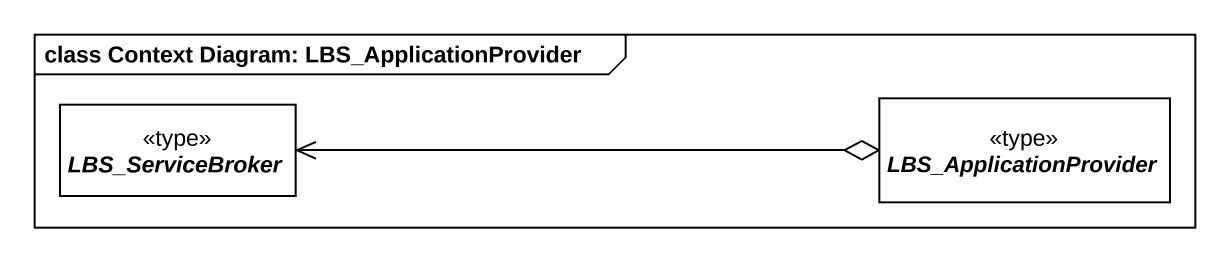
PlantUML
@startuml
mainframe class Context Diagram: LBS_ApplicationProvider
hide circle
hide empty members
abstract class LBS_ServiceBroker <<type>>
abstract class LBS_ApplicationProvider <<type>>
LBS_ApplicationProvider o-left-> LBS_ServiceBroker
@enduml
